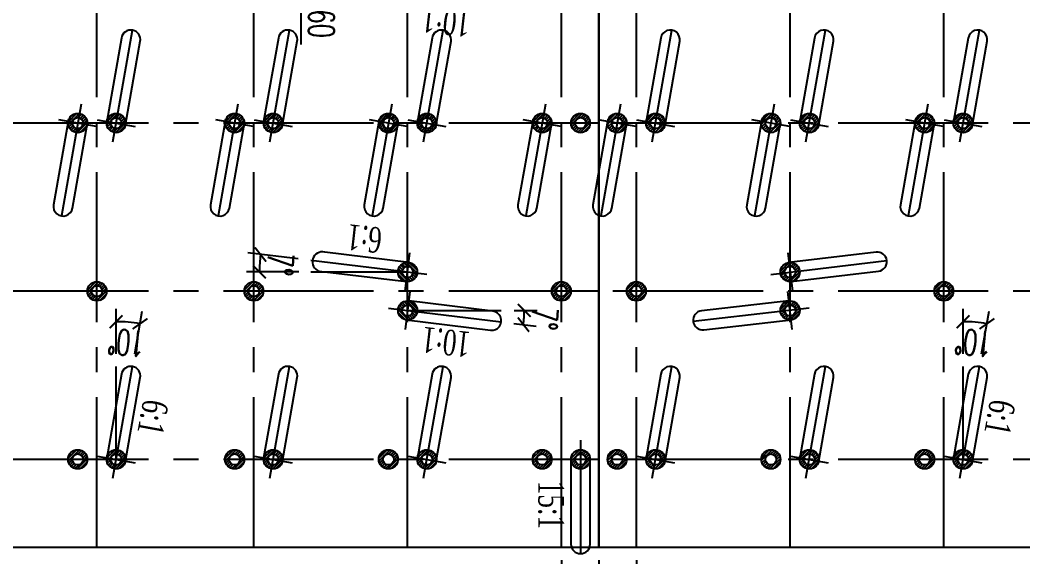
# Model space of a CAD drawing. Extents: x -57534 to 10615, y -13723 to 96319.
# Drawn here: x -26724 to -23593, y 47252 to 48929 of the extents above; entities that cross this region are included whole.
import ezdxf
from ezdxf.enums import TextEntityAlignment as Align

# ---------------------------------------------------------------- set-up
doc = ezdxf.new("R2010")
doc.units = 0
doc.header["$LTSCALE"] = 5
doc.header["$MEASUREMENT"] = 0
doc.linetypes.add('CENTER2', pattern=[1.125, 0.75, -0.125, 0.125, -0.125])
doc.layers.get('0').update_dxf_attribs({"linetype": 'CONTINUOUS'})
doc.layers.get('DEFPOINTS').update_dxf_attribs({"linetype": 'CONTINUOUS'})
for name, color, linetype in [('BORDER', 2, 'CONTINUOUS'), ('CENTER', 9, 'CENTER2'), ('DIMENSION', 4, 'CONTINUOUS'), ('HATCH', 7, 'CONTINUOUS'), ('PILE-D600', 20, 'CONTINUOUS'), ('TEXT', 3, 'CONTINUOUS')]:
    doc.layers.add(name, color=color, linetype=linetype)
doc.styles.add('DIM', font='romans.shx', dxfattribs={"width": 0.65})
doc.styles.add('THUONG', font='vntimeh.shx', dxfattribs={"width": 0.65})
doc.dimstyles.new('400.Ph', dxfattribs={"dimscale": 400, "dimtxt": 0.2, "dimasz": 0.1, "dimexe": 0.1, "dimexo": 0.1, "dimgap": 0.06, "dimtad": 1, "dimdec": 0, "dimzin": 0, "dimdsep": 46, "dimtxsty": 'DIM', "dimblk": 'ARCHTICK', "dimcen": 0.15, "dimdle": 0.1, "dimclrd": 256, "dimclre": 7, "dimclrt": 6, "dimadec": 0, "dimazin": 0, "dimtfac": 1, "dimtdec": 0, "dimtix": 1, "dimtmove": 0, "dimatfit": 3, "dimfxl": 1, "dimtolj": 1, "dimtzin": 0, "dimarcsym": 0})

# ---------------------------------------------------------------- blocks, each defined once
blk = doc.blocks.new('_ArchTick')
at = {"color": 0, "linetype": 'ByBlock', "const_width": 0.15}
blk.add_lwpolyline([(-0.5, -0.5), (0.5, 0.5)], dxfattribs=at)
blk = doc.blocks.new('*D268')
at = {"layer": 'DEFPOINTS', "color": 0}
for p in [(-59268.4, 13411.8), (-59278.9, 13352.7), (-59330, 13062.7), (-59278.9, 13063.1), (-59328.8, 12925.7)]:
    blk.add_point(p, dxfattribs=at)
at = {"layer": 'DIMENSION', "color": 7, "lineweight": -2}
for p, q in [((-59336.9, 13023.3), (-59360.5, 12890)), ((-59278.9, 13023.1), (-59278.9, 12882.8))]:
    blk.add_line(p, q, dxfattribs=at)
at = {"layer": 'DIMENSION', "lineweight": -2}
blk.add_arc((-59278.9, 13352.7), 429.9, 260, 270, dxfattribs=at)
at = {"layer": 'DIMENSION', "lineweight": -2, "xscale": 40, "yscale": 40, "zscale": 40}
for p, rotation in [((-59353.5, 12929.3), 170.0000000000066), ((-59278.9, 12922.8), 359.9999999999992)]:
    blk.add_blockref('_ArchTick', p, dxfattribs=dict(at, rotation=rotation))
at = {"layer": 'DIMENSION', "color": 6, "insert": (-59310.8, 12988.2), "char_height": 80, "attachment_point": 5, "rotation": 355, "style": 'DIM'}
blk.add_mtext('\\A1;10°', dxfattribs=at)
blk = doc.blocks.new('*D291')
at = {"layer": 'DEFPOINTS', "color": 0}
for p in [(-58141.9, 13911.5), (-58258.9, 13627.7), (-58141.9, 13627.7)]:
    blk.add_point(p, dxfattribs=at)
at = {"layer": 'DIMENSION', "lineweight": -2}
for p, q in [((-58244, 14102.8), (-58418.3, 14102.8)), ((-58200.4, 13911.5), (-58244, 14102.8)), ((-58298.9, 13911.5), (-58101.9, 13911.5))]:
    blk.add_line(p, q, dxfattribs=at)
at = {"layer": 'DIMENSION', "color": 7, "lineweight": -2}
for p, q in [((-58258.9, 13667.7), (-58258.9, 13951.5)), ((-58141.9, 13667.7), (-58141.9, 13951.5))]:
    blk.add_line(p, q, dxfattribs=at)
at = {"layer": 'DIMENSION', "lineweight": -2, "xscale": 40, "yscale": 40, "zscale": 40, "rotation": 180}
blk.add_blockref('_ArchTick', (-58258.9, 13911.5), dxfattribs=at)
at = {"layer": 'DIMENSION', "lineweight": -2, "xscale": 40, "yscale": 40, "zscale": 40}
blk.add_blockref('_ArchTick', (-58141.9, 13911.5), dxfattribs=at)
at = {"layer": 'DIMENSION', "color": 6, "insert": (-58331.2, 14166.8), "char_height": 80, "attachment_point": 5, "style": 'DIM'}
blk.add_mtext('\\A1;117', dxfattribs=at)
blk = doc.blocks.new('*D304')
at = {"layer": 'DEFPOINTS', "color": 0}
for p in [(-68559.5, 11887.7), (-68559.5, 11827.7), (-68226.5, 11827.7)]:
    blk.add_point(p, dxfattribs=at)
at = {"layer": 'DIMENSION', "lineweight": -2}
for p, q in [((-68226.5, 11887.7), (-68226.5, 12057.4)), ((-68226.5, 11827.7), (-68226.5, 11927.7))]:
    blk.add_line(p, q, dxfattribs=at)
at = {"layer": 'DIMENSION', "color": 7, "lineweight": -2}
for p, q in [((-68519.5, 11887.7), (-68186.5, 11887.7)), ((-68519.5, 11827.7), (-68186.5, 11827.7))]:
    blk.add_line(p, q, dxfattribs=at)
at = {"layer": 'DIMENSION', "lineweight": -2, "xscale": 40, "yscale": 40, "zscale": 40}
for p, rotation in [((-68226.5, 11887.7), 90), ((-68226.5, 11827.7), 270)]:
    blk.add_blockref('_ArchTick', p, dxfattribs=dict(at, rotation=rotation))
at = {"layer": 'DIMENSION', "color": 6, "insert": (-68290.5, 11992.5), "char_height": 80, "attachment_point": 5, "rotation": 90, "style": 'DIM'}
blk.add_mtext('\\A1;60', dxfattribs=at)
blk = doc.blocks.new('*D305')
at = {"layer": 'DEFPOINTS', "color": 0}
for p in [(-68619.1, 12775), (-68559.5, 12767.7), (-68259.4, 12767.7), (-68257.3, 12731.8), (-68098.4, 12731.2)]:
    blk.add_point(p, dxfattribs=at)
at = {"layer": 'DIMENSION', "color": 7, "lineweight": -2}
for p, q in [((-68219.4, 12767.7), (-68056.9, 12767.7)), ((-68217.6, 12727.1), (-68060.5, 12708.3))]:
    blk.add_line(p, q, dxfattribs=at)
at = {"layer": 'DIMENSION', "lineweight": -2}
blk.add_arc((-68557.8, 12767.7), 460.9, 353.1916, 0, dxfattribs=at)
at = {"layer": 'DIMENSION', "lineweight": -2, "xscale": 40, "yscale": 40, "zscale": 40}
for p, rotation in [((-68096.9, 12767.7), 90), ((-68100.2, 12713.1), 263.1916374492901)]:
    blk.add_blockref('_ArchTick', p, dxfattribs=dict(at, rotation=rotation))
at = {"layer": 'DIMENSION', "color": 6, "insert": (-68161.6, 12744.1), "char_height": 80, "attachment_point": 5, "rotation": 86.5958, "style": 'DIM'}
blk.add_mtext('\\A1;7°', dxfattribs=at)
blk = doc.blocks.new('*D306')
at = {"layer": 'DEFPOINTS', "color": 0}
for p in [(-68922.7, 12917.3), (-68851.8, 12923.6), (-68851.9, 12887.7), (-68559.5, 12887.7), (-68500, 12880.4)]:
    blk.add_point(p, dxfattribs=at)
at = {"layer": 'DIMENSION', "color": 7, "lineweight": -2}
for p, q in [((-68891.5, 12928.4), (-68960.9, 12937)), ((-68891.9, 12887.7), (-68963.9, 12887.7))]:
    blk.add_line(p, q, dxfattribs=at)
at = {"layer": 'DIMENSION', "lineweight": -2}
blk.add_arc((-68559.5, 12887.7), 364.4, 173, 180, dxfattribs=at)
at = {"layer": 'DIMENSION', "lineweight": -2, "xscale": 40, "yscale": 40, "zscale": 40}
for p, rotation in [((-68921.2, 12932.1), 82.99999999999228), ((-68923.9, 12887.7), 269.9999999999997)]:
    blk.add_blockref('_ArchTick', p, dxfattribs=dict(at, rotation=rotation))
at = {"layer": 'DIMENSION', "color": 6, "insert": (-68987.1, 12913.8), "char_height": 80, "attachment_point": 5, "rotation": 86.5, "style": 'DIM'}
blk.add_mtext('\\A1;7°', dxfattribs=at)
blk = doc.blocks.new('*D309')
at = {"layer": 'DEFPOINTS', "color": 0}
for p in [(-67639.1, 13411.8), (-67649.5, 13352.7), (-67700.7, 13062.7), (-67649.5, 13063.1), (-67699.4, 12925.7)]:
    blk.add_point(p, dxfattribs=at)
at = {"layer": 'DIMENSION', "color": 7, "lineweight": -2}
for p, q in [((-67707.6, 13023.3), (-67731.1, 12890)), ((-67649.5, 13023.1), (-67649.5, 12882.8))]:
    blk.add_line(p, q, dxfattribs=at)
at = {"layer": 'DIMENSION', "lineweight": -2}
blk.add_arc((-67649.5, 13352.7), 429.9, 260, 270, dxfattribs=at)
at = {"layer": 'DIMENSION', "lineweight": -2, "xscale": 40, "yscale": 40, "zscale": 40}
for p, rotation in [((-67724.2, 12929.3), 170.0000000000045), ((-67649.5, 12922.8), 359.9999999999984)]:
    blk.add_blockref('_ArchTick', p, dxfattribs=dict(at, rotation=rotation))
at = {"layer": 'DIMENSION', "color": 6, "insert": (-67681.4, 12988.2), "char_height": 80, "attachment_point": 5, "rotation": 355, "style": 'DIM'}
blk.add_mtext('\\A1;10°', dxfattribs=at)
blk = doc.blocks.new('*D311')
at = {"layer": 'DEFPOINTS', "color": 0}
for p in [(-69039.5, 13911.5), (-69156.5, 13627.7), (-69039.5, 13627.7)]:
    blk.add_point(p, dxfattribs=at)
at = {"layer": 'DIMENSION', "lineweight": -2}
for p, q in [((-69098, 13911.5), (-69046.4, 14102.8)), ((-69046.4, 14102.8), (-68872.1, 14102.8)), ((-69196.5, 13911.5), (-68999.5, 13911.5))]:
    blk.add_line(p, q, dxfattribs=at)
at = {"layer": 'DIMENSION', "color": 7, "lineweight": -2}
for p, q in [((-69156.5, 13667.7), (-69156.5, 13951.5)), ((-69039.5, 13667.7), (-69039.5, 13951.5))]:
    blk.add_line(p, q, dxfattribs=at)
at = {"layer": 'DIMENSION', "lineweight": -2, "xscale": 40, "yscale": 40, "zscale": 40, "rotation": 180}
blk.add_blockref('_ArchTick', (-69156.5, 13911.5), dxfattribs=at)
at = {"layer": 'DIMENSION', "lineweight": -2, "xscale": 40, "yscale": 40, "zscale": 40}
blk.add_blockref('_ArchTick', (-69039.5, 13911.5), dxfattribs=at)
at = {"layer": 'DIMENSION', "color": 6, "insert": (-68959.3, 14166.8), "char_height": 80, "attachment_point": 5, "style": 'DIM'}
blk.add_mtext('\\A1;117', dxfattribs=at)
blk = doc.blocks.new('*D340')
at = {"layer": 'DEFPOINTS', "color": 0}
for p in [(-63180, 12310), (-69156.5, 12302.7), (-63918.9, 12275.8), (-61612.5, 12302.7), (-63541.8, 12266.8)]:
    blk.add_point(p, dxfattribs=at)
at = {"layer": 'DIMENSION', "color": 7, "lineweight": -2}
blk.add_line((-63581.5, 12262.1), (-63954.3, 12217.6), dxfattribs=at)
at = {"layer": 'DIMENSION', "lineweight": -2}
blk.add_arc((-63241.2, 12302.7), 678.2, 180, 186.8084, dxfattribs=at)
at = {"layer": 'DIMENSION', "lineweight": -2, "xscale": 40, "yscale": 40, "zscale": 40}
for p, rotation in [((-63919.4, 12302.7), 90), ((-63914.6, 12222.3), 276.8083625507042)]:
    blk.add_blockref('_ArchTick', p, dxfattribs=dict(at, rotation=rotation))
at = {"layer": 'DIMENSION', "color": 6, "insert": (-63854.3, 12266.2), "char_height": 80, "attachment_point": 5, "rotation": 273.4042, "style": 'DIM'}
blk.add_mtext('\\A1;7°', dxfattribs=at)
blk = doc.blocks.new('pd2')
at = {"layer": 'HATCH'}
h = blk.add_hatch(dxfattribs=at)
h.set_pattern_fill('ANSI31', color=256, scale=50, style=0)
h.set_pattern_definition([(45, (-51210.098, -6280.5305), (-4.4194174, 4.4194174), [])])
h.paths.add_polyline_path([(-59308.9, 13352.7, 1), (-59248.9, 13352.7, 1)])
h.paths.add_polyline_path([(-59261.9, 13352.7, -1), (-59295.9, 13352.7, -1)], flags=16)
h = blk.add_hatch(dxfattribs=at)
h.set_pattern_fill('ANSI31', color=256, scale=50, style=0)
h.set_pattern_definition([(45, (-51090.098, -6280.5305), (-4.4194174, 4.4194174), [])])
h.paths.add_polyline_path([(-59188.9, 13352.7, 1), (-59128.9, 13352.7, 1)])
h.paths.add_polyline_path([(-59141.9, 13352.7, -1), (-59175.9, 13352.7, -1)], flags=16)
h = blk.add_hatch(dxfattribs=at)
h.set_pattern_fill('ANSI31', color=256, scale=50, style=0)
h.set_pattern_definition([(45, (-50730.098, -6280.5305), (-4.4194174, 4.4194174), [])])
h.paths.add_polyline_path([(-58828.9, 13352.7, 1), (-58768.9, 13352.7, 1)])
h.paths.add_polyline_path([(-58781.9, 13352.7, -1), (-58815.9, 13352.7, -1)], flags=16)
h = blk.add_hatch(dxfattribs=at)
h.set_pattern_fill('ANSI31', color=256, scale=50, style=0)
h.set_pattern_definition([(45, (-50610.098, -6280.5305), (-4.4194174, 4.4194174), [])])
h.paths.add_polyline_path([(-58708.9, 13352.7, 1), (-58648.9, 13352.7, 1)])
h.paths.add_polyline_path([(-58661.9, 13352.7, -1), (-58695.9, 13352.7, -1)], flags=16)
h = blk.add_hatch(dxfattribs=at)
h.set_pattern_fill('ANSI31', color=256, scale=50, style=0)
h.set_pattern_definition([(45, (-50250.098, -6280.5305), (-4.4194174, 4.4194174), [])])
h.paths.add_polyline_path([(-58348.9, 13352.7, 1), (-58288.9, 13352.7, 1)])
h.paths.add_polyline_path([(-58301.9, 13352.7, -1), (-58335.9, 13352.7, -1)], flags=16)
h = blk.add_hatch(dxfattribs=at)
h.set_pattern_fill('ANSI31', color=256, scale=50, style=0)
h.set_pattern_definition([(45, (-50130.098, -6280.5305), (-4.4194174, 4.4194174), [])])
h.paths.add_polyline_path([(-58228.9, 13352.7, 1), (-58168.9, 13352.7, 1)])
h.paths.add_polyline_path([(-58181.9, 13352.7, -1), (-58215.9, 13352.7, -1)], flags=16)
h = blk.add_hatch(dxfattribs=at)
h.set_pattern_fill('ANSI31', color=256, scale=50, angle=90, style=0)
h.set_pattern_definition([(45, (-78372.089, 20956.461), (4.4194174, -4.4194174), [])])
h.paths.add_polyline_path([(-58738.9, 12857.7, -1), (-58738.9, 12917.7, -1)])
h.paths.add_polyline_path([(-58738.9, 12904.7, 1), (-58738.9, 12870.7, 1)], flags=16)
h = blk.add_hatch(dxfattribs=at)
h.set_pattern_fill('ANSI31', color=256, scale=50, style=0)
h.set_pattern_definition([(45, (-51150.098, -6805.5305), (-4.4194174, 4.4194174), [])])
h.paths.add_polyline_path([(-59248.9, 12827.7, 1), (-59188.9, 12827.7, 1)])
h.paths.add_polyline_path([(-59201.9, 12827.7, -1), (-59235.9, 12827.7, -1)], flags=16)
h = blk.add_hatch(dxfattribs=at)
h.set_pattern_fill('ANSI31', color=256, scale=50, style=0)
h.set_pattern_definition([(45, (-50190.098, -6805.5305), (-4.4194174, 4.4194174), [])])
h.paths.add_polyline_path([(-58288.9, 12827.7, 1), (-58228.9, 12827.7, 1)])
h.paths.add_polyline_path([(-58241.9, 12827.7, -1), (-58275.9, 12827.7, -1)], flags=16)
h = blk.add_hatch(dxfattribs=at)
h.set_pattern_fill('ANSI31', color=256, scale=50, angle=90, style=0)
h.set_pattern_definition([(45, (-78372.089, 20836.461), (4.4194174, -4.4194174), [])])
h.paths.add_polyline_path([(-58738.9, 12737.7, -1), (-58738.9, 12797.7, -1)])
h.paths.add_polyline_path([(-58738.9, 12784.7, 1), (-58738.9, 12750.7, 1)], flags=16)
h = blk.add_hatch(dxfattribs=at)
h.set_pattern_fill('ANSI31', color=256, scale=50, style=0)
h.set_pattern_definition([(45, (-51210.098, -7330.5305), (-4.4194174, 4.4194174), [])])
h.paths.add_polyline_path([(-59308.9, 12302.7, 1), (-59248.9, 12302.7, 1)])
h.paths.add_polyline_path([(-59261.9, 12302.7, -1), (-59295.9, 12302.7, -1)], flags=16)
h = blk.add_hatch(dxfattribs=at)
h.set_pattern_fill('ANSI31', color=256, scale=50, style=0)
h.set_pattern_definition([(45, (-51090.098, -7330.5305), (-4.4194174, 4.4194174), [])])
h.paths.add_polyline_path([(-59188.9, 12302.7, 1), (-59128.9, 12302.7, 1)])
h.paths.add_polyline_path([(-59141.9, 12302.7, -1), (-59175.9, 12302.7, -1)], flags=16)
h = blk.add_hatch(dxfattribs=at)
h.set_pattern_fill('ANSI31', color=256, scale=50, style=0)
h.set_pattern_definition([(45, (-50730.098, -7330.5305), (-4.4194174, 4.4194174), [])])
h.paths.add_polyline_path([(-58828.9, 12302.7, 1), (-58768.9, 12302.7, 1)])
h.paths.add_polyline_path([(-58781.9, 12302.7, -1), (-58815.9, 12302.7, -1)], flags=16)
h = blk.add_hatch(dxfattribs=at)
h.set_pattern_fill('ANSI31', color=256, scale=50, style=0)
h.set_pattern_definition([(45, (-50610.098, -7330.5305), (-4.4194174, 4.4194174), [])])
h.paths.add_polyline_path([(-58708.9, 12302.7, 1), (-58648.9, 12302.7, 1)])
h.paths.add_polyline_path([(-58661.9, 12302.7, -1), (-58695.9, 12302.7, -1)], flags=16)
h = blk.add_hatch(dxfattribs=at)
h.set_pattern_fill('ANSI31', color=256, scale=50, style=0)
h.set_pattern_definition([(45, (-50250.098, -7330.5305), (-4.4194174, 4.4194174), [])])
h.paths.add_polyline_path([(-58348.9, 12302.7, 1), (-58288.9, 12302.7, 1)])
h.paths.add_polyline_path([(-58301.9, 12302.7, -1), (-58335.9, 12302.7, -1)], flags=16)
h = blk.add_hatch(dxfattribs=at)
h.set_pattern_fill('ANSI31', color=256, scale=50, style=0)
h.set_pattern_definition([(45, (-50130.098, -7330.5305), (-4.4194174, 4.4194174), [])])
h.paths.add_polyline_path([(-58228.9, 12302.7, 1), (-58168.9, 12302.7, 1)])
h.paths.add_polyline_path([(-58181.9, 12302.7, -1), (-58215.9, 12302.7, -1)], flags=16)
at = {"layer": 'BORDER'}
for points in [[(-65685.9, 13627.7), (-58141.9, 13627.7)], [(-58141.9, 13627.7), (-58141.9, 11227.7), (-65685.9, 11227.7), (-65685.9, 13627.7)]]:
    blk.add_lwpolyline(points, dxfattribs=at)
at = {"layer": 'CENTER', "ltscale": 125}
for p, q in [((-59218.9, 13627.7), (-59218.9, 11227.7)), ((-58738.9, 13627.7), (-58738.9, 11227.7)), ((-58258.9, 13627.7), (-58258.9, 11227.7)), ((-59268.4, 13411.8), (-59330, 13062.7)), ((-58788.4, 13411.8), (-58850, 13062.7)), ((-58308.4, 13411.8), (-58370, 13062.7)), ((-65685.9, 13352.7), (-58141.9, 13352.7)), ((-59219.8, 13342.3), (-59338, 13363.1)), ((-58739.8, 13342.3), (-58858, 13363.1)), ((-58259.8, 13342.3), (-58378, 13363.1)), ((-58745.9, 12947.3), (-58731.9, 12828.1)), ((-58798.5, 12880.7), (-58436.4, 12922)), ((-65685.9, 12827.7), (-58141.9, 12827.7)), ((-58731.6, 12708.1), (-58746.2, 12827.2)), ((-58679.3, 12775), (-59041.1, 12731.8)), ((-59169.3, 12243.6), (-59107.7, 12592.7)), ((-58689.3, 12243.6), (-58627.7, 12592.7)), ((-58209.3, 12243.6), (-58147.7, 12592.7)), ((-59268.4, 12361.8), (-59330, 12012.7)), ((-58788.4, 12361.8), (-58850, 12012.7)), ((-58308.4, 12361.8), (-58370, 12012.7)), ((-59219.8, 12292.3), (-59338, 12313.1)), ((-59218, 12313.1), (-59099.8, 12292.3)), ((-58739.8, 12292.3), (-58858, 12313.1)), ((-58738, 12313.1), (-58619.8, 12292.3)), ((-58259.8, 12292.3), (-58378, 12313.1)), ((-58258, 12313.1), (-58139.8, 12292.3)), ((-65685.9, 12302.7), (-58141.9, 12302.7))]:
    blk.add_line(p, q, dxfattribs=at)
at = {"layer": 'DIMENSION'}
blk.add_line((-59278.9, 13352.7), (-59278.9, 13063.1), dxfattribs=at)
at = {"layer": 'PILE-D600', "linetype": 'Continuous', "ltscale": 0.7}
for points in [[(-59308.4, 13357.9), (-59354.3, 13097.5, 1), (-59295.2, 13087.1), (-59249.3, 13347.5)], [(-58828.4, 13357.9), (-58874.3, 13097.5, 1), (-58815.2, 13087.1), (-58769.3, 13347.5)], [(-58348.4, 13357.9), (-58394.3, 13097.5, 1), (-58335.2, 13087.1), (-58289.3, 13347.5)], [(-58735.4, 12857.9), (-58462.7, 12888.7, 1), (-58469.7, 12948.3), (-58742.4, 12917.5)], [(-58742.5, 12797.5), (-59015, 12765.2, 1), (-59007.7, 12705.7), (-58735.2, 12737.9)], [(-59129.3, 12297.5), (-59083.4, 12557.9, 1), (-59142.5, 12568.3), (-59188.4, 12307.9)], [(-58649.3, 12297.5), (-58603.4, 12557.9, 1), (-58662.5, 12568.3), (-58708.4, 12307.9)], [(-58169.3, 12297.5), (-58123.4, 12557.9, 1), (-58182.5, 12568.3), (-58228.4, 12307.9)], [(-59308.4, 12307.9), (-59354.3, 12047.5, 1), (-59295.2, 12037.1), (-59249.3, 12297.5)], [(-58828.4, 12307.9), (-58874.3, 12047.5, 1), (-58815.2, 12037.1), (-58769.3, 12297.5)], [(-58348.4, 12307.9), (-58394.3, 12047.5, 1), (-58335.2, 12037.1), (-58289.3, 12297.5)]]:
    blk.add_lwpolyline(points, format="xyb", dxfattribs=at)
for centre, radius in [((-59278.9, 13352.7), 30), ((-59158.9, 13352.7), 30), ((-58798.9, 13352.7), 30), ((-58678.9, 13352.7), 30), ((-58318.9, 13352.7), 30), ((-58198.9, 13352.7), 30), ((-59278.9, 13352.7), 17), ((-59158.9, 13352.7), 17), ((-58798.9, 13352.7), 17), ((-58678.9, 13352.7), 17), ((-58318.9, 13352.7), 17), ((-58198.9, 13352.7), 17), ((-58738.9, 12887.7), 30), ((-58738.9, 12887.7), 17), ((-59218.9, 12827.7), 30), ((-59218.9, 12827.7), 17), ((-58258.9, 12827.7), 30), ((-58258.9, 12827.7), 17), ((-58738.9, 12767.7), 30), ((-58738.9, 12767.7), 17), ((-59278.9, 12302.7), 30), ((-59278.9, 12302.7), 17), ((-59158.9, 12302.7), 30), ((-59158.9, 12302.7), 17), ((-58798.9, 12302.7), 30), ((-58798.9, 12302.7), 17), ((-58678.9, 12302.7), 30), ((-58678.9, 12302.7), 17), ((-58318.9, 12302.7), 30), ((-58318.9, 12302.7), 17), ((-58198.9, 12302.7), 30), ((-58198.9, 12302.7), 17)]:
    blk.add_circle(centre, radius, dxfattribs=at)
at = {"layer": 'TEXT', "style": 'THUONG', "width": 0.7}
blk.add_text('6:1', height=80, rotation=79.5709, dxfattribs=at).set_placement((-59341, 13157.2), align=Align.BOTTOM_LEFT)
at = {"layer": 'DIMENSION'}
dim = blk.add_linear_dim(base=(-58141.9, 13911.5), p1=(-58258.9, 13627.7), p2=(-58141.9, 13627.7), dimstyle='400.Ph', override={"dimtmove": 1}, dxfattribs=at)
dim.commit()
dim.dimension.update_dxf_attribs({"geometry": '*D291', "text_midpoint": (-58268, 14102.8), "dimtype": 128})
dim = blk.add_angular_dim_2l(base=(-59328.8, 12925.7), line1=((-59278.9, 13352.7), (-59278.9, 13063.1)), line2=((-59268.4, 13411.8), (-59330, 13062.7)), dimstyle='400.Ph', dxfattribs=at)
dim.commit()
dim.dimension.update_dxf_attribs({"geometry": '*D268', "text_midpoint": (-59310.8, 12988.2)})
blk = doc.blocks.new('pd3')
at = {"layer": 'HATCH'}
h = blk.add_hatch(dxfattribs=at)
h.set_pattern_fill('ANSI31', color=256, scale=50, style=0)
h.set_pattern_definition([(45, (-61030.761, -6280.5305), (-4.4194174, 4.4194174), [])])
h.paths.add_polyline_path([(-69129.5, 13352.7, 1), (-69069.5, 13352.7, 1)])
h.paths.add_polyline_path([(-69082.5, 13352.7, -1), (-69116.5, 13352.7, -1)], flags=16)
h = blk.add_hatch(dxfattribs=at)
h.set_pattern_fill('ANSI31', color=256, scale=50, style=0)
h.set_pattern_definition([(45, (-60910.761, -6280.5305), (-4.4194174, 4.4194174), [])])
h.paths.add_polyline_path([(-69009.5, 13352.7, 1), (-68949.5, 13352.7, 1)])
h.paths.add_polyline_path([(-68962.5, 13352.7, -1), (-68996.5, 13352.7, -1)], flags=16)
h = blk.add_hatch(dxfattribs=at)
h.set_pattern_fill('ANSI31', color=256, scale=50, style=0)
h.set_pattern_definition([(45, (-60550.761, -6280.5305), (-4.4194174, 4.4194174), [])])
h.paths.add_polyline_path([(-68649.5, 13352.7, 1), (-68589.5, 13352.7, 1)])
h.paths.add_polyline_path([(-68602.5, 13352.7, -1), (-68636.5, 13352.7, -1)], flags=16)
h = blk.add_hatch(dxfattribs=at)
h.set_pattern_fill('ANSI31', color=256, scale=50, style=0)
h.set_pattern_definition([(45, (-60430.761, -6280.5305), (-4.4194174, 4.4194174), [])])
h.paths.add_polyline_path([(-68529.5, 13352.7, 1), (-68469.5, 13352.7, 1)])
h.paths.add_polyline_path([(-68482.5, 13352.7, -1), (-68516.5, 13352.7, -1)], flags=16)
h = blk.add_hatch(dxfattribs=at)
h.set_pattern_fill('ANSI31', color=256, scale=50, style=0)
h.set_pattern_definition([(45, (-60070.761, -6280.5305), (-4.4194174, 4.4194174), [])])
h.paths.add_polyline_path([(-68169.5, 13352.7, 1), (-68109.5, 13352.7, 1)])
h.paths.add_polyline_path([(-68122.5, 13352.7, -1), (-68156.5, 13352.7, -1)], flags=16)
h = blk.add_hatch(dxfattribs=at)
h.set_pattern_fill('ANSI31', color=256, scale=50, style=0)
h.set_pattern_definition([(45, (-59950.761, -6280.5305), (-4.4194174, 4.4194174), [])])
h.paths.add_polyline_path([(-68049.5, 13352.7, 1), (-67989.5, 13352.7, 1)])
h.paths.add_polyline_path([(-68002.5, 13352.7, -1), (-68036.5, 13352.7, -1)], flags=16)
h = blk.add_hatch(dxfattribs=at)
h.set_pattern_fill('ANSI31', color=256, scale=50, style=0)
h.set_pattern_definition([(45, (-59580.761, -6280.5305), (-4.4194174, 4.4194174), [])])
h.paths.add_polyline_path([(-67679.5, 13352.7, 1), (-67619.5, 13352.7, 1)])
h.paths.add_polyline_path([(-67632.5, 13352.7, -1), (-67666.5, 13352.7, -1)], flags=16)
h = blk.add_hatch(dxfattribs=at)
h.set_pattern_fill('ANSI31', color=256, scale=50, style=0)
h.set_pattern_definition([(45, (-59460.761, -6280.5305), (-4.4194174, 4.4194174), [])])
h.paths.add_polyline_path([(-67559.5, 13352.7, 1), (-67499.5, 13352.7, 1)])
h.paths.add_polyline_path([(-67512.5, 13352.7, -1), (-67546.5, 13352.7, -1)], flags=16)
h = blk.add_hatch(dxfattribs=at)
h.set_pattern_fill('ANSI31', color=256, scale=50, angle=90, style=0)
h.set_pattern_definition([(135, (-48926.31, 20956.461), (-4.4194174, -4.4194174), [])])
h.paths.add_polyline_path([(-68559.5, 12857.7, 1), (-68559.5, 12917.7, 1)])
h.paths.add_polyline_path([(-68559.5, 12904.7, -1), (-68559.5, 12870.7, -1)], flags=16)
h = blk.add_hatch(dxfattribs=at)
h.set_pattern_fill('ANSI31', color=256, scale=50, style=0)
h.set_pattern_definition([(45, (-60970.761, -6805.5305), (-4.4194174, 4.4194174), [])])
h.paths.add_polyline_path([(-69069.5, 12827.7, 1), (-69009.5, 12827.7, 1)])
h.paths.add_polyline_path([(-69022.5, 12827.7, -1), (-69056.5, 12827.7, -1)], flags=16)
h = blk.add_hatch(dxfattribs=at)
h.set_pattern_fill('ANSI31', color=256, scale=50, style=0)
h.set_pattern_definition([(45, (-60010.761, -6805.5305), (-4.4194174, 4.4194174), [])])
h.paths.add_polyline_path([(-68109.5, 12827.7, 1), (-68049.5, 12827.7, 1)])
h.paths.add_polyline_path([(-68062.5, 12827.7, -1), (-68096.5, 12827.7, -1)], flags=16)
h = blk.add_hatch(dxfattribs=at)
h.set_pattern_fill('ANSI31', color=256, scale=50, style=0)
h.set_pattern_definition([(45, (-59520.761, -6805.5305), (-4.4194174, 4.4194174), [])])
h.paths.add_polyline_path([(-67619.5, 12827.7, 1), (-67559.5, 12827.7, 1)])
h.paths.add_polyline_path([(-67572.5, 12827.7, -1), (-67606.5, 12827.7, -1)], flags=16)
h = blk.add_hatch(dxfattribs=at)
h.set_pattern_fill('ANSI31', color=256, scale=50, angle=90, style=0)
h.set_pattern_definition([(135, (-48926.31, 20836.461), (-4.4194174, -4.4194174), [])])
h.paths.add_polyline_path([(-68559.5, 12737.7, 1), (-68559.5, 12797.7, 1)])
h.paths.add_polyline_path([(-68559.5, 12784.7, -1), (-68559.5, 12750.7, -1)], flags=16)
h = blk.add_hatch(dxfattribs=at)
h.set_pattern_fill('ANSI31', color=256, scale=50, style=0)
h.set_pattern_definition([(45, (-61030.761, -7330.5305), (-4.4194174, 4.4194174), [])])
h.paths.add_polyline_path([(-69129.5, 12302.7, 1), (-69069.5, 12302.7, 1)])
h.paths.add_polyline_path([(-69082.5, 12302.7, -1), (-69116.5, 12302.7, -1)], flags=16)
h = blk.add_hatch(dxfattribs=at)
h.set_pattern_fill('ANSI31', color=256, scale=50, style=0)
h.set_pattern_definition([(45, (-60910.761, -7330.5305), (-4.4194174, 4.4194174), [])])
h.paths.add_polyline_path([(-69009.5, 12302.7, 1), (-68949.5, 12302.7, 1)])
h.paths.add_polyline_path([(-68962.5, 12302.7, -1), (-68996.5, 12302.7, -1)], flags=16)
h = blk.add_hatch(dxfattribs=at)
h.set_pattern_fill('ANSI31', color=256, scale=50, angle=5, style=0)
h.set_pattern_definition([(50, (-58870.317, -6552.5805), (-4.7877778, 4.0174226), [])])
h.paths.add_polyline_path([(-68649.4, 12300.1, 1), (-68589.6, 12305.3, 1)])
h.paths.add_polyline_path([(-68602.6, 12304.2, -1), (-68636.5, 12301.2, -1)], flags=16)
h = blk.add_hatch(dxfattribs=at)
h.set_pattern_fill('ANSI31', color=256, scale=50, angle=5, style=0)
h.set_pattern_definition([(50, (-58750.317, -6552.5805), (-4.7877778, 4.0174226), [])])
h.paths.add_polyline_path([(-68529.4, 12300.1, 1), (-68469.6, 12305.3, 1)])
h.paths.add_polyline_path([(-68482.6, 12304.2, -1), (-68516.5, 12301.2, -1)], flags=16)
h = blk.add_hatch(dxfattribs=at)
h.set_pattern_fill('ANSI31', color=256, scale=50, style=0)
h.set_pattern_definition([(45, (-60070.761, -7330.5305), (-4.4194174, 4.4194174), [])])
h.paths.add_polyline_path([(-68169.5, 12302.7, 1), (-68109.5, 12302.7, 1)])
h.paths.add_polyline_path([(-68122.5, 12302.7, -1), (-68156.5, 12302.7, -1)], flags=16)
h = blk.add_hatch(dxfattribs=at)
h.set_pattern_fill('ANSI31', color=256, scale=50, style=0)
h.set_pattern_definition([(45, (-59950.761, -7330.5305), (-4.4194174, 4.4194174), [])])
h.paths.add_polyline_path([(-68049.5, 12302.7, 1), (-67989.5, 12302.7, 1)])
h.paths.add_polyline_path([(-68002.5, 12302.7, -1), (-68036.5, 12302.7, -1)], flags=16)
h = blk.add_hatch(dxfattribs=at)
h.set_pattern_fill('ANSI31', color=256, scale=50, style=0)
h.set_pattern_definition([(45, (-59580.761, -7330.5305), (-4.4194174, 4.4194174), [])])
h.paths.add_polyline_path([(-67679.5, 12302.7, 1), (-67619.5, 12302.7, 1)])
h.paths.add_polyline_path([(-67632.5, 12302.7, -1), (-67666.5, 12302.7, -1)], flags=16)
h = blk.add_hatch(dxfattribs=at)
h.set_pattern_fill('ANSI31', color=256, scale=50, style=0)
h.set_pattern_definition([(45, (-59460.761, -7330.5305), (-4.4194174, 4.4194174), [])])
h.paths.add_polyline_path([(-67559.5, 12302.7, 1), (-67499.5, 12302.7, 1)])
h.paths.add_polyline_path([(-67512.5, 12302.7, -1), (-67546.5, 12302.7, -1)], flags=16)
at = {"layer": 'BORDER'}
for points in [[(-69156.5, 13627.7), (-61612.5, 13627.7)], [(-61612.5, 13627.7), (-61612.5, 11227.7), (-69156.5, 11227.7), (-69156.5, 13627.7)]]:
    blk.add_lwpolyline(points, dxfattribs=at)
at = {"layer": 'CENTER', "ltscale": 125}
for p, q in [((-69099.5, 13292.7), (-69099.5, 13647.1)), ((-69039.5, 13627.7), (-69039.5, 11227.7)), ((-68559.5, 13627.7), (-68559.5, 11227.7)), ((-68079.5, 13627.7), (-68079.5, 11227.7)), ((-67589.5, 13627.7), (-67589.5, 11227.7)), ((-68609.1, 13411.8), (-68670.7, 13062.7)), ((-68129.1, 13411.8), (-68190.7, 13062.7)), ((-67639.1, 13411.8), (-67700.7, 13062.7)), ((-69156.5, 13352.7), (-61612.5, 13352.7)), ((-68560.4, 13342.3), (-68678.6, 13363.1)), ((-68080.4, 13342.3), (-68198.6, 13363.1)), ((-67590.4, 13342.3), (-67708.6, 13363.1)), ((-68566.8, 12828.1), (-68552.2, 12947.2)), ((-68500, 12880.4), (-68851.8, 12923.6)), ((-69156.5, 12827.7), (-61612.5, 12827.7)), ((-68552.2, 12827.2), (-68566.8, 12708.1)), ((-68619.1, 12775), (-68257.3, 12731.8)), ((-68989.9, 12243.6), (-68928.4, 12592.7)), ((-68509.9, 12243.6), (-68448.4, 12592.7)), ((-68029.9, 12243.6), (-67968.4, 12592.7)), ((-67539.9, 12243.6), (-67478.4, 12592.7)), ((-68609.1, 12361.8), (-68670.7, 12012.7)), ((-68129.1, 12361.8), (-68190.7, 12012.7)), ((-67639.1, 12361.8), (-67700.7, 12012.7)), ((-69038.6, 12313.1), (-68920.4, 12292.3)), ((-68560.4, 12292.3), (-68678.6, 12313.1)), ((-68558.6, 12313.1), (-68440.4, 12292.3)), ((-68080.4, 12292.3), (-68198.6, 12313.1)), ((-68078.6, 12313.1), (-67960.4, 12292.3)), ((-67590.4, 12292.3), (-67708.6, 12313.1)), ((-67588.6, 12313.1), (-67470.4, 12292.3)), ((-69156.5, 12302.7), (-61612.5, 12302.7))]:
    blk.add_line(p, q, dxfattribs=at)
at = {"layer": 'DIMENSION'}
for p, q in [((-67649.5, 13352.7), (-67649.5, 13063.1)), ((-68559.5, 12887.7), (-68851.9, 12887.7)), ((-68257.1, 12767.7), (-68559.5, 12767.7))]:
    blk.add_line(p, q, dxfattribs=at)
at = {"layer": 'PILE-D600', "linetype": 'Continuous', "ltscale": 0.7}
for points in [[(-69069.5, 13352.7), (-69069.5, 13617.1, 1), (-69129.5, 13617.1), (-69129.5, 13352.7)], [(-68649.1, 13357.9), (-68695, 13097.5, 1), (-68635.9, 13087.1), (-68590, 13347.5)], [(-68169.1, 13357.9), (-68215, 13097.5, 1), (-68155.9, 13087.1), (-68110, 13347.5)], [(-67679.1, 13357.9), (-67725, 13097.5, 1), (-67665.9, 13087.1), (-67620, 13347.5)], [(-68555.9, 12917.5), (-68818.3, 12949.7, 1), (-68825.7, 12890.1), (-68563.2, 12857.9)], [(-68563.2, 12737.9), (-68300.7, 12705.7, 0.96746), (-68283.4, 12765.2), (-68555.9, 12797.5)], [(-68950, 12297.5), (-68904.1, 12557.9, 1), (-68963.2, 12568.3), (-69009.1, 12307.9)], [(-68470, 12297.5), (-68424.1, 12557.9, 1), (-68483.2, 12568.3), (-68529.1, 12307.9)], [(-67990, 12297.5), (-67944.1, 12557.9, 1), (-68003.2, 12568.3), (-68049.1, 12307.9)], [(-67500, 12297.5), (-67454.1, 12557.9, 1), (-67513.2, 12568.3), (-67559.1, 12307.9)], [(-68649.1, 12307.9), (-68695, 12047.5, 1), (-68635.9, 12037.1), (-68590, 12297.5)], [(-68169.1, 12307.9), (-68215, 12047.5, 1), (-68155.9, 12037.1), (-68110, 12297.5)], [(-67679.1, 12307.9), (-67725, 12047.5, 1), (-67665.9, 12037.1), (-67620, 12297.5)]]:
    blk.add_lwpolyline(points, format="xyb", dxfattribs=at)
for centre, radius in [((-69099.5, 13352.7), 30), ((-68979.5, 13352.7), 30), ((-68619.5, 13352.7), 30), ((-68499.5, 13352.7), 30), ((-68139.5, 13352.7), 30), ((-68019.5, 13352.7), 30), ((-67649.5, 13352.7), 30), ((-67529.5, 13352.7), 30), ((-69099.5, 13352.7), 17), ((-68979.5, 13352.7), 17), ((-68619.5, 13352.7), 17), ((-68499.5, 13352.7), 17), ((-68139.5, 13352.7), 17), ((-68019.5, 13352.7), 17), ((-67649.5, 13352.7), 17), ((-67529.5, 13352.7), 17), ((-68559.5, 12887.7), 30), ((-68559.5, 12887.7), 17), ((-69039.5, 12827.7), 30), ((-69039.5, 12827.7), 17), ((-68079.5, 12827.7), 30), ((-68079.5, 12827.7), 17), ((-67589.5, 12827.7), 30), ((-67589.5, 12827.7), 17), ((-68559.5, 12767.7), 30), ((-68559.5, 12767.7), 17), ((-69099.5, 12302.7), 30), ((-69099.5, 12302.7), 17), ((-68979.5, 12302.7), 30), ((-68979.5, 12302.7), 17), ((-68619.5, 12302.7), 30), ((-68619.5, 12302.7), 30), ((-68619.5, 12302.7), 17), ((-68499.5, 12302.7), 30), ((-68499.5, 12302.7), 30), ((-68499.5, 12302.7), 17), ((-68139.5, 12302.7), 30), ((-68139.5, 12302.7), 17), ((-68019.5, 12302.7), 30), ((-68019.5, 12302.7), 17), ((-67649.5, 12302.7), 30), ((-67649.5, 12302.7), 17), ((-67529.5, 12302.7), 30), ((-67529.5, 12302.7), 17)]:
    blk.add_circle(centre, radius, dxfattribs=at)
at = {"layer": 'TEXT', "style": 'THUONG', "width": 0.7}
for s, rotation, p in [('15:1', 90, (-68943.9, 13419.8)), ('6:1', 79.5709, (-67711.6, 13157.2)), ('10:1', 353.5324, (-68761.4, 12931.7)), ('6:1', 353.5324, (-68485.7, 12606.6)), ('10:1', 353.5324, (-68761.4, 11931.7))]:
    blk.add_text(s, height=80, rotation=rotation, dxfattribs=at).set_placement(p, align=Align.BOTTOM_LEFT)
at = {"layer": 'DIMENSION'}
dim = blk.add_linear_dim(base=(-69039.5, 13911.5), p1=(-69156.5, 13627.7), p2=(-69039.5, 13627.7), dimstyle='400.Ph', override={"dimtmove": 1}, dxfattribs=at)
dim.commit()
dim.dimension.update_dxf_attribs({"geometry": '*D311', "text_midpoint": (-69022.4, 14102.8), "dimtype": 128})
for base, line1, line2, picture, middle in [((-67699.4, 12925.7), ((-67649.5, 13352.7), (-67649.5, 13063.1)), ((-67639.1, 13411.8), (-67700.7, 13062.7)), '*D309', (-67681.4, 12988.2)), ((-68922.7, 12917.3), ((-68559.5, 12887.7), (-68851.9, 12887.7)), ((-68500, 12880.4), (-68851.8, 12923.6)), '*D306', (-68987.1, 12913.8)), ((-68098.4, 12731.2), ((-68619.1, 12775), (-68257.3, 12731.8)), ((-68559.5, 12767.7), (-68259.4, 12767.7)), '*D305', (-68161.6, 12744.1)), ((-63918.9, 12275.8), ((-63180, 12310), (-63541.8, 12266.8)), ((-69156.5, 12302.7), (-61612.5, 12302.7)), '*D340', (-63854.3, 12266.2))]:
    dim = blk.add_angular_dim_2l(base=base, line1=line1, line2=line2, dimstyle='400.Ph', dxfattribs=at)
    dim.commit()
    dim.dimension.update_dxf_attribs({"geometry": picture, "text_midpoint": middle})
dim = blk.add_linear_dim(base=(-68226.5, 11827.7), p1=(-68559.5, 11887.7), p2=(-68559.5, 11827.7), angle=90, dimstyle='400.Ph', dxfattribs=at)
dim.commit()
dim.dimension.update_dxf_attribs({"geometry": '*D304', "text_midpoint": (-68226.5, 11992.5), "dimtype": 128})
blk = doc.blocks.new('A$C7E87390C')
at = {"layer": 'DIMENSION'}
for name, p in [('pd2', (73998.4, -5928.3)), ('pd3', (85013.1, -5928.3))]:
    blk.add_blockref(name, p, dxfattribs=at)

msp = doc.modelspace()

# ---------------------------------------------------------------- block references
at = {"layer": 'DIMENSION', "ltscale": 5, "rotation": 180}
msp.add_blockref('A$C7E87390C', (-9060.5, 54981.5), dxfattribs=at)

doc.saveas('drawing.dxf')
